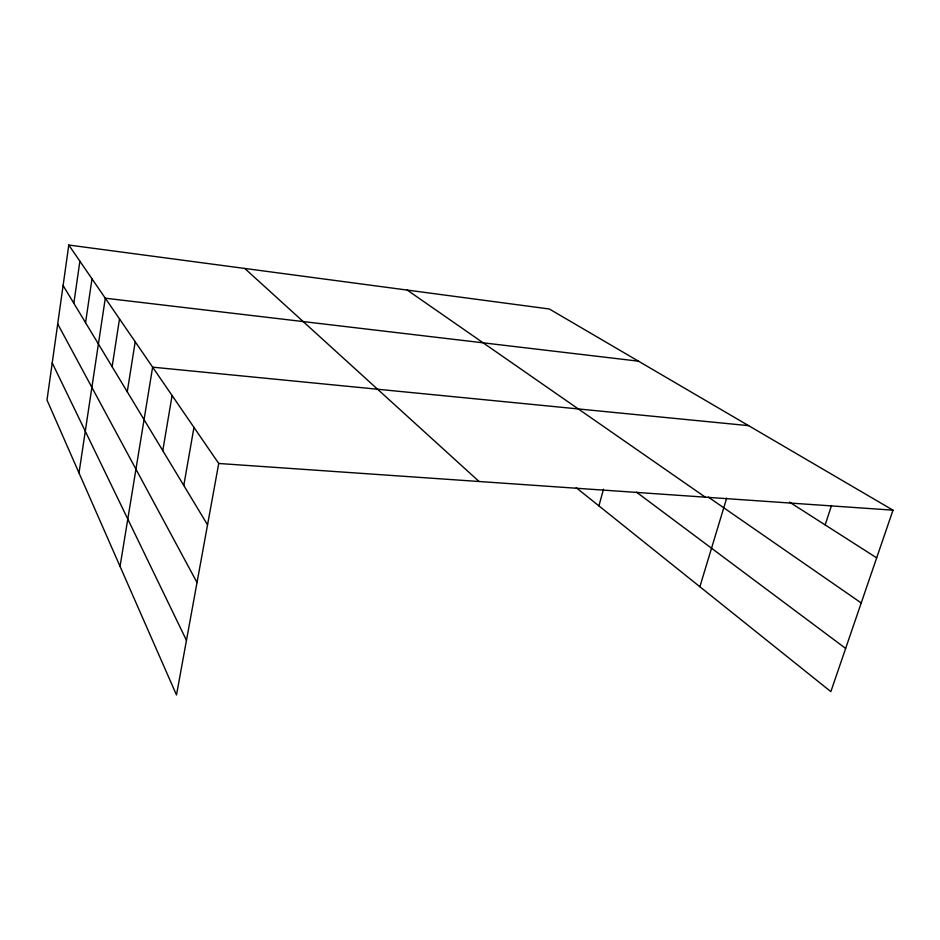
<?xml version="1.0" encoding="UTF-8"?>
<svg xmlns="http://www.w3.org/2000/svg" width="940" height="940" viewBox="0 0 940 940"><rect width="100%" height="100%" fill="white"/><g stroke="black" fill="none" stroke-linecap="round" stroke-linejoin="round"><path stroke-width="1.41" d="M68.796 245.035L47 400.052L176.497 694.966L218.738 463.479L68.796 245.035L549.324 308.99L893 510.173L830.854 691.617L576.208 487.707M73.837 303.291L79.888 261.179M85.552 322.702L92.002 278.828M79.007 472.949L105.292 298.203L638.471 361.171M112.13 366.729L119.509 318.907M127.264 391.804L135.207 341.772M120.05 566.409L152.633 367.164L748.628 425.656M162.773 450.648L172.091 395.517M183.793 485.475L193.969 427.383M598.921 505.896L603.48 489.223M699.877 586.725L726.691 498.141M825.167 524.908L831.512 505.532M218.738 463.479L893 510.173M789.506 502.113L876.668 557.855M708.29 497.072L861.228 602.951M407.22 290.072L705.317 497.178M636.509 492.172L845.648 648.424M244.753 268.452L479.071 481.503M63.109 285.502L207.54 524.837M57.704 323.959L197.012 582.518M52.229 362.899L186.461 640.352"/></g></svg>
